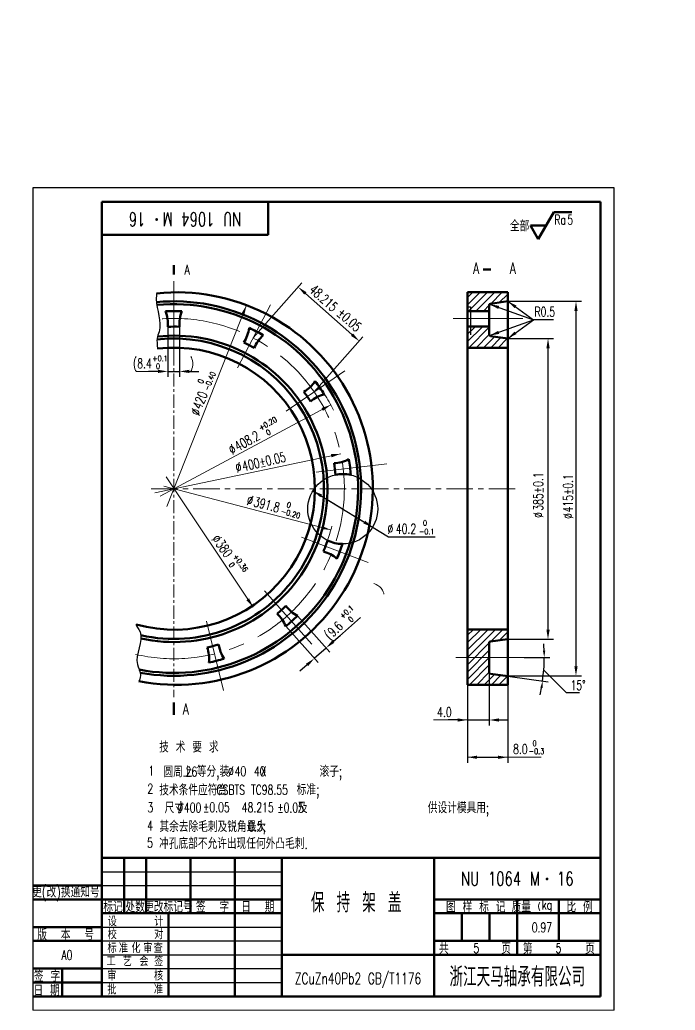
# Model space of a CAD drawing. Header units: millimetres. Extents: x 1952 to 19571, y 795 to 31228.
# Drawn here: x 2925.3 to 3162, y 795.1 to 1152.8 of the extents above; entities that cross this region are included whole.
import ezdxf
from ezdxf.enums import TextEntityAlignment as Align

# ---------------------------------------------------------------- set-up
doc = ezdxf.new("R2010")
doc.units = ezdxf.units.MM
doc.header["$LTSCALE"] = 0.3
doc.linetypes.add('CENTER', pattern=[50.8, 31.75, -6.35, 6.35, -6.35])
for name, color, linetype, lineweight in [('2', 7, 'Continuous', 18), ('中心线', 7, 'CENTER', 18), ('文字', 7, 'Continuous', 18), ('粗实线', 7, 'Continuous', 50), ('细实线', 7, 'Continuous', 18)]:
    doc.layers.add(name, color=color, linetype=linetype, lineweight=lineweight)
doc.styles.add('HZ 小', font='txt.shx', dxfattribs={"width": 0.7, "bigfont": 'hztxt.shx'})
doc.dimstyles.new('1.1水平线性1：1', dxfattribs={"dimtxt": 3.5, "dimasz": 3.5, "dimexe": 2, "dimexo": 0, "dimgap": 1, "dimtad": 1, "dimdec": 7, "dimdsep": 46, "dimtxsty": 'HZ 小', "dimcen": 0, "dimdle": 7, "dimclre": 256, "dimadec": 3, "dimazin": 2, "dimtfac": 0.514286, "dimtdec": 7, "dimtix": 1, "dimtmove": 0, "dimatfit": 3, "dimfxl": 1, "dimtolj": 1, "dimarcsym": 0})

# ---------------------------------------------------------------- blocks, each defined once
blk = doc.blocks.new('*D417')
at = {"layer": 'Defpoints', "color": 0}
for p in [(3009.56, 1037.89), (3047.88, 1036.74), (3031.63, 1018.37)]:
    blk.add_point(p, dxfattribs=at)
at = {"layer": '细实线', "linetype": 'Continuous', "lineweight": -2}
for p, q in [((3009.56, 1037.89), (3027.14, 1057.76)), ((3031.63, 1018.37), (3049.21, 1038.24))]:
    blk.add_line(p, q, dxfattribs=at)
at = {"layer": '细实线', "color": 0, "linetype": 'Continuous', "lineweight": -2}
blk.add_line((3028.44, 1053.95), (3045.26, 1039.06), dxfattribs=at)
at = {"layer": '细实线', "color": 0}
for points in [[(3028.82, 1054.38), (3028.05, 1053.51), (3025.82, 1056.26)], [(3044.87, 1038.62), (3045.65, 1039.5), (3047.88, 1036.74)]]:
    blk.add_solid(points, dxfattribs=at)
blk = doc.blocks.new('*D418')
at = {"layer": 'Defpoints', "color": 0}
for p in [(2978.74, 1041.94), (2982.98, 1041.91), (2982.98, 1025.78)]:
    blk.add_point(p, dxfattribs=at)
at = {"layer": '细实线', "linetype": 'Continuous', "lineweight": -2}
for p, q in [((2978.74, 1041.94), (2978.74, 1023.78)), ((2982.98, 1041.91), (2982.98, 1023.78))]:
    blk.add_line(p, q, dxfattribs=at)
at = {"layer": '细实线', "color": 0, "linetype": 'Continuous', "lineweight": -2}
for p, q in [((2975.24, 1025.78), (2971.74, 1025.78)), ((2978.74, 1025.78), (2982.98, 1025.78)), ((2986.48, 1025.78), (2989.98, 1025.78))]:
    blk.add_line(p, q, dxfattribs=at)
at = {"layer": '细实线', "color": 0}
for points in [[(2975.24, 1025.2), (2975.24, 1026.36), (2978.74, 1025.78)], [(2986.48, 1026.36), (2986.48, 1025.2), (2982.98, 1025.78)]]:
    blk.add_solid(points, dxfattribs=at)
blk = doc.blocks.new('*D419')
at = {"layer": 'Defpoints', "color": 0}
for p in [(3025.56, 937.48), (3021.34, 933.73), (3031.66, 922.11)]:
    blk.add_point(p, dxfattribs=at)
at = {"layer": '细实线', "linetype": 'Continuous', "lineweight": -2}
for p, q in [((3025.56, 937.48), (3037.21, 924.37)), ((3021.34, 933.73), (3032.99, 920.61))]:
    blk.add_line(p, q, dxfattribs=at)
at = {"layer": '细实线', "color": 0, "linetype": 'Continuous', "lineweight": -2}
for p, q in [((3038.5, 928.19), (3041.12, 930.51)), ((3035.88, 925.86), (3031.66, 922.11)), ((3029.04, 919.78), (3026.42, 917.46))]:
    blk.add_line(p, q, dxfattribs=at)
at = {"layer": '细实线', "color": 0}
for points in [[(3038.11, 928.62), (3038.89, 927.75), (3035.88, 925.86)], [(3029.43, 919.35), (3028.65, 920.22), (3031.66, 922.11)]]:
    blk.add_solid(points, dxfattribs=at)
blk = doc.blocks.new('*D420')
at = {"color": 0, "linetype": 'Continuous', "lineweight": -2}
blk.add_line((3045.84, 973.71), (3055.69, 967.7), dxfattribs=at)
at = {"color": 0}
blk.add_solid([(3049.41, 970.84), (3050.02, 971.84), (3052.7, 969.52)], dxfattribs=at)
at = {"layer": 'Defpoints', "color": 0}
for p in [(3031.15, 982.66), (3052.7, 969.52)]:
    blk.add_point(p, dxfattribs=at)
blk = doc.blocks.new('*D421')
at = {"layer": 'Defpoints', "color": 0}
for p in [(3101.49, 912.62), (3086.97, 909.89), (3101.49, 886.42)]:
    blk.add_point(p, dxfattribs=at)
at = {"layer": '细实线', "linetype": 'Continuous', "lineweight": -2}
for p, q in [((3101.49, 912.62), (3101.49, 884.42)), ((3086.97, 909.89), (3086.97, 884.42))]:
    blk.add_line(p, q, dxfattribs=at)
at = {"layer": '细实线', "color": 0, "linetype": 'Continuous', "lineweight": -2}
blk.add_line((3090.47, 886.42), (3097.99, 886.42), dxfattribs=at)
at = {"layer": '细实线', "color": 0}
for points in [[(3090.47, 887), (3090.47, 885.84), (3086.97, 886.42)], [(3097.99, 885.84), (3097.99, 887), (3101.49, 886.42)]]:
    blk.add_solid(points, dxfattribs=at)
blk = doc.blocks.new('*D422')
at = {"layer": 'Defpoints', "color": 0}
for p in [(3094.83, 917.11), (3086.97, 912.62), (3094.83, 899.88)]:
    blk.add_point(p, dxfattribs=at)
at = {"layer": '细实线', "linetype": 'Continuous', "lineweight": -2}
for p, q in [((3094.83, 917.11), (3094.83, 897.88)), ((3086.97, 912.62), (3086.97, 897.88))]:
    blk.add_line(p, q, dxfattribs=at)
at = {"layer": '细实线', "color": 0, "linetype": 'Continuous', "lineweight": -2}
for p, q in [((3083.47, 899.88), (3079.97, 899.88)), ((3086.97, 899.88), (3094.83, 899.88)), ((3098.33, 899.88), (3101.83, 899.88))]:
    blk.add_line(p, q, dxfattribs=at)
at = {"layer": '细实线', "color": 0}
for points in [[(3083.47, 899.3), (3083.47, 900.46), (3086.97, 899.88)], [(3098.33, 900.46), (3098.33, 899.3), (3094.83, 899.88)]]:
    blk.add_solid(points, dxfattribs=at)
blk = doc.blocks.new('*D423')
at = {"linetype": 'Continuous', "lineweight": -2}
for p, q in [((3101.49, 1051.1), (3128.16, 1051.1)), ((3101.49, 915.82), (3128.16, 915.82))]:
    blk.add_line(p, q, dxfattribs=at)
at = {"color": 0, "linetype": 'Continuous', "lineweight": -2}
blk.add_line((3126.16, 1047.6), (3126.16, 919.32), dxfattribs=at)
at = {"color": 0}
for points in [[(3126.75, 1047.6), (3125.58, 1047.6), (3126.16, 1051.1)], [(3125.58, 919.32), (3126.75, 919.32), (3126.16, 915.82)]]:
    blk.add_solid(points, dxfattribs=at)
at = {"layer": 'Defpoints', "color": 0}
for p in [(3101.49, 1051.1), (3101.49, 915.82), (3126.16, 915.82)]:
    blk.add_point(p, dxfattribs=at)
blk = doc.blocks.new('*D424')
at = {"linetype": 'Continuous', "lineweight": -2}
for p, q in [((3101.49, 1037.65), (3118.06, 1037.65)), ((3101.49, 929.02), (3118.06, 929.02))]:
    blk.add_line(p, q, dxfattribs=at)
at = {"color": 0, "linetype": 'Continuous', "lineweight": -2}
blk.add_line((3116.06, 932.52), (3116.06, 1034.15), dxfattribs=at)
at = {"color": 0}
for points in [[(3116.65, 1034.15), (3115.48, 1034.15), (3116.06, 1037.65)], [(3115.48, 932.52), (3116.65, 932.52), (3116.06, 929.02)]]:
    blk.add_solid(points, dxfattribs=at)
at = {"layer": 'Defpoints', "color": 0}
for p in [(3101.49, 1037.65), (3116.06, 1037.65), (3101.49, 929.02)]:
    blk.add_point(p, dxfattribs=at)
blk = doc.blocks.new('*D425')
at = {"color": 0, "linetype": 'Continuous', "lineweight": -2}
blk.add_line((3045.84, 973.71), (3055.69, 967.7), dxfattribs=at)
at = {"color": 0}
blk.add_solid([(3049.41, 970.84), (3050.02, 971.84), (3052.7, 969.52)], dxfattribs=at)
at = {"layer": 'Defpoints', "color": 0}
for p in [(3031.15, 982.66), (3052.7, 969.52)]:
    blk.add_point(p, dxfattribs=at)
blk = doc.blocks.new('*D438')
at = {"layer": 'Defpoints', "color": 0}
for p in [(2570.92, 1032.98), (2594.57, 1032.77), (2597.18, 1031.3), (2598.72, 1032.75), (2598.31, 1028.13)]:
    blk.add_point(p, dxfattribs=at)
at = {"layer": '细实线', "color": 0, "linetype": 'Continuous', "lineweight": -2}
for start, end in [(7.6367, 15.4817), (349.9551, 359.7916), (334.265, 342.1101)]:
    blk.add_arc((2571.65, 1032.85), 25.58, start, end, dxfattribs=at)
at = {"layer": '细实线', "color": 0}
for points in [[(2596.42, 1036.21), (2597.58, 1036.29), (2597.23, 1032.76)], [(2596.56, 1024.85), (2595.43, 1025.13), (2596.84, 1028.39)]]:
    blk.add_solid(points, dxfattribs=at)

msp = doc.modelspace()

# ---------------------------------------------------------------- linework, layer by layer
at = {"color": 7}
for p, q in [((2929.96644763, 1092.07181148), (2929.96644763, 795.07181148)), ((3139.96644763, 1092.07181148), (2929.96644763, 1092.07181148)), ((3139.96644763, 795.07181148), (3139.96644763, 1092.07181148))]:
    msp.add_line(p, q, dxfattribs=at)
at = {"color": 0}
for p, q in [((3086.97108316, 1049.78952714), (3091.5877116, 1054.40615559)), ((3086.97108316, 1052.44117757), (3088.93606117, 1054.40615559)), ((3087.39648797, 1047.56328152), (3094.23936203, 1054.40615559)), ((3090.0481384, 1047.56328152), (3096.89101246, 1054.40615559)), ((3095.37333851, 1050.2368312), (3099.54266289, 1054.40615559)), ((3098.45859321, 1050.67043547), (3101.49028225, 1053.70212451)), ((3092.69978883, 1047.56328152), (3094.83091069, 1049.69440338)), ((3086.97108316, 1036.53127499), (3092.22305517, 1041.783247)), ((3086.97108316, 1039.18292542), (3089.57140474, 1041.783247)), ((3087.43786501, 1034.34640642), (3094.83091069, 1041.7394521)), ((3090.08951544, 1034.34640642), (3094.83091069, 1039.08780167)), ((3092.74116587, 1034.34640642), (3096.71631525, 1038.3215558)), ((3095.3928163, 1034.34640642), (3099.04122143, 1037.99481154)), ((3098.04446673, 1034.34640642), (3101.3661276, 1037.66806729))]:
    msp.add_line(p, q, dxfattribs=at)
for p, q in [((3086.97108316, 1049.15908379), (3088.01108316, 1049.15908379)), ((3088.01108316, 1049.15908379), (3088.01108316, 1038.99309945)), ((3118.01247598, 1044.44844038), (3110.84695937, 1044.44844038)), ((3086.97108316, 1034.34640642), (3086.97108316, 1034.34640642)), ((3031.15187277, 982.66092648), (3058.39057293, 966.04845407)), ((3031.15187277, 982.66092648), (3058.39057293, 966.04845407)), ((3058.39057293, 966.04845407), (3075.27838563, 966.04845407)), ((3058.39057293, 966.04845407), (3075.27838563, 966.04845407)), ((3114.5247896, 917.84476232), (3122.58886285, 909.8701063)), ((3122.58886285, 909.8701063), (3127.4714116, 909.8701063)), ((2954.96644763, 845.07181148), (3019.96640024, 845.07181148)), ((2954.96644763, 840.07181148), (3019.96640024, 840.07181148)), ((2954.96644763, 825.07181148), (3019.96640024, 825.07181148)), ((2954.96644763, 820.07181148), (3019.96640024, 820.07181148)), ((2954.96644763, 815.07181148), (3019.96640024, 815.07181148)), ((2954.96644763, 810.07181148), (3019.96640024, 810.07181148)), ((2954.96644763, 805.07181148), (3019.96640024, 805.07181148))]:
    msp.add_line(p, q)
at = {"color": 7, "linetype": 'Continuous'}
msp.add_line((3101.49028225, 929.2489005), (3101.49221303, 929.25083127), dxfattribs=at)
at = {"color": 130}
for p, q in [((3107.48386325, 922.41518277), (3116.6961312, 922.41518277)), ((3101.49028225, 915.69223623), (3116.08260982, 913.64141833))]:
    msp.add_line(p, q, dxfattribs=at)
msp.add_circle((3041.92685113, 976.08942969), 12.62080538)
msp.add_circle((3041.92685113, 976.08942969), 12.62080538)
for start, end in [(2.3467322285, 4.693464457), (352, 0), (347.306535543, 349.6532677715)]:
    msp.add_arc((3053.65403197, 922.41518277), 61.04209923, start, end, dxfattribs=at)
for points, knots in [([(2974.68855455, 1053.97144176), (2974.6195073, 1053.27228577), (2974.33110965, 1048.62448244), (2977.06118811, 1042.98673194), (2974.62964427, 1037.60263843), (2974.86243708, 1035.91235725), (2975.08031532, 1033.94272082)], [1.6097546626, 1.6097546626, 1.6097546626, 1.6097546626, 3.7156593225, 15.584242422, 18.1092674285, 20.7346054732, 20.7346054732, 20.7346054732, 20.7346054732]), ([(2967.2658966, 934.46209017), (2967.24998805, 933.79654055), (2971.28374333, 929.80625206), (2965.78444967, 922.18926153), (2969.29395657, 916.80698325), (2968.71357694, 914.80734896), (2968.336237, 913.92486544)], [4.0504420702, 4.0504420702, 4.0504420702, 4.0504420702, 7.7452155254, 19.1037283991, 22.6227015003, 25.3700498764, 25.3700498764, 25.3700498764, 25.3700498764])]:
    msp.add_open_spline(points, degree=3, knots=knots)
for points in [[(3034.39564201, 970.00066798), (3034.09989993, 968.87210795), (3037.61809998, 968.51465979)], [(3008.10883098, 943.81871308), (3007.1437445, 943.16318337), (3009.59287687, 940.59568879)]]:
    msp.add_solid(points)
for points in [[(3114.22835772, 924.90612618), (3115.06151632, 924.92319091), (3114.6961312, 922.41518277)], [(3114.11485563, 911.38531238), (3113.29218023, 911.51816429), (3114.10207368, 913.91976453)]]:
    msp.add_solid(points, dxfattribs=at)
at = {"layer": '中心线', "color": 7, "ltscale": 10}
for p, q in [((2980.9585841, 1058.41515488), (2980.9585841, 1032.67213432)), ((3015.8224794, 1049.82197647), (3003.85910123, 1027.02766379)), ((3081.82719076, 1044.85387017), (3106.99403099, 1044.85387017)), ((3042.69947645, 1026.01103485), (3021.51338586, 1011.38733239)), ((3057.899256, 992.43712979), (3032.34393104, 989.33415155)), ((3051.10423285, 956.79163834), (3027.03409049, 965.92023924)), ((3030.7065638, 927.240513), (3013.63578357, 946.50944059)), ((2998.91223213, 910.55356048), (2992.75152407, 935.54853565)), ((3082.71148761, 922.41518277), (3107.48386325, 922.41518277))]:
    msp.add_line(p, q, dxfattribs=at)
at = {"layer": '中心线', "color": 0, "ltscale": 0.5}
msp.add_line((2980.9585841, 1032.67213432), (2980.9585841, 908.14758067), dxfattribs=at)
at = {"layer": '中心线', "color": 7}
msp.add_line((2972.70885378, 983.3943739), (3105.86214047, 983.3943739), dxfattribs=at)
at = {"layer": '中心线', "color": 7, "ltscale": 3}
msp.add_arc((2981.0576781, 983.44299682), 61.4565519, 256.8676388834, 95.9797611102, dxfattribs=at)
at = {"layer": '粗实线', "color": 7, "linetype": 'Continuous'}
for p, q in [((2954.96644763, 800.07181148), (2954.96644763, 1087.07181148)), ((2954.96644763, 1087.07181148), (3134.96644763, 1087.07181148)), ((3134.96644763, 1087.07181148), (3134.96644763, 800.07181148)), ((2954.96644763, 850.07181148), (3134.96644763, 850.07181148)), ((2954.96644763, 800.07181148), (3134.96644763, 800.07181148))]:
    msp.add_line(p, q, dxfattribs=at)
at = {"layer": '粗实线', "color": 7}
for p, q in [((3014.96644763, 1075.07181148), (3014.96644763, 1087.07181148)), ((2954.96644763, 1075.07181148), (3014.96644763, 1075.07181148)), ((2980.97263001, 1060.82157096), (2980.97263001, 1064.16718888)), ((3092.58950462, 1062.56828352), (3095.38508541, 1062.56828352)), ((3086.97108316, 1054.40615559), (3101.49028225, 1054.40615559)), ((3086.97108316, 1054.40615559), (3086.97108316, 1047.8376962)), ((3101.49028225, 1052.66108875), (3101.49028225, 1054.40615559)), ((3101.49028225, 1038.15825044), (3101.49028225, 1052.66108875)), ((3094.83091069, 1049.72595457), (3094.83091069, 1047.8376962)), ((3094.83091069, 1049.72595457), (3094.83091069, 1044.89125547)), ((3101.49028225, 1051.09651158), (3095.26132414, 1050.22108861)), ((3101.49028225, 1051.50176636), (3101.49028225, 1037.76801797)), ((3086.97108316, 1047.8376962), (3086.97108316, 1041.783247)), ((3094.83091069, 1047.56328152), (3086.97108316, 1047.56328152)), ((3094.83091069, 1047.8376962), (3094.83091069, 1044.87863132)), ((3094.83091069, 1039.0211755), (3094.83091069, 1044.89125547)), ((3094.83091069, 1041.783247), (3094.83091069, 1044.87863132)), ((3094.83091069, 1041.94648352), (3086.97108316, 1041.94648352)), ((3086.97108316, 1041.783247), (3086.97108316, 1032.82040023)), ((3094.83091069, 1039.16858028), (3094.83091069, 1041.783247)), ((3101.49028225, 1037.65061849), (3095.26132414, 1038.52604146)), ((3101.49028225, 1033.19578935), (3101.49028225, 1038.15825044)), ((3086.97108316, 1034.34640642), (3101.49028225, 1034.34640642)), ((3086.97108316, 1032.82040023), (3086.97108316, 933.98319093)), ((3101.49028225, 933.98319093), (3101.49028225, 1033.19578935)), ((3086.97108316, 933.98319093), (3086.97108316, 912.61632169)), ((3101.49028225, 929.02072984), (3101.49028225, 933.98319093)), ((3086.97108316, 932.6176756), (3101.49028225, 932.6176756)), ((3094.83091069, 927.76757231), (3094.83091069, 921.89749234)), ((3101.4254737, 929.12902107), (3095.26132414, 928.26270634)), ((3101.49028225, 915.28698144), (3101.49028225, 929.02072984)), ((3094.83091069, 917.06279323), (3094.83091069, 921.89749234)), ((3101.49028225, 915.69223623), (3095.26132414, 916.5676592)), ((3086.97108316, 912.61632169), (3101.49028225, 912.61632169)), ((3101.49028225, 912.61632169), (3101.49028225, 915.28698144)), ((2980.97429452, 906.19974221), (2980.97429452, 901.71941569))]:
    msp.add_line(p, q, dxfattribs=at)
at = {"layer": '粗实线'}
for p, q in [((3112.51710467, 1073.52166571), (3118.17513731, 1083.32166571)), ((3118.17513731, 1083.32166571), (3124.66997963, 1083.32166571)), ((3112.51710467, 1073.52166571), (3109.68808836, 1078.42166571)), ((3109.68808836, 1078.42166571), (3115.34612099, 1078.42166571))]:
    msp.add_line(p, q, dxfattribs=at)
at = {"layer": '粗实线', "lineweight": 50}
for p, q in [((2962.96644763, 830.07181148), (2962.96644763, 850.07181148)), ((2970.96644763, 830.07181148), (2970.96644763, 850.07181148)), ((2986.96644763, 830.07181148), (2986.96644763, 850.07181148)), ((3002.96644763, 830.07181148), (3002.96644763, 850.07181148)), ((3019.96640024, 800.07181148), (3019.96640024, 850.07181148)), ((3074.96644763, 800.07181148), (3074.96644763, 850.07181148)), ((2954.96644694, 840.07181195), (2929.96644694, 840.07181195)), ((2954.96644694, 835.07181195), (2929.96644694, 835.07181195)), ((2954.96644763, 835.07181148), (3019.96640024, 835.07181148)), ((3074.96644763, 835.07181148), (3134.96644763, 835.07181148)), ((3104.96644763, 815.07181148), (3104.96644763, 835.07181148)), ((3119.96644763, 820.07181148), (3119.96644763, 835.07181148)), ((2954.96644763, 830.07181148), (3019.96640024, 830.07181148)), ((2978.96640024, 800.07181148), (2978.96640024, 830.07181148)), ((3002.96644763, 800.07181148), (3002.96644763, 830.07181148)), ((3074.96644763, 830.07181148), (3134.96644763, 830.07181148)), ((3084.96644763, 820.07181148), (3084.96644763, 830.07181148)), ((3094.96644763, 820.07181148), (3094.96644763, 830.07181148)), ((2954.96644694, 825.07181195), (2929.96644694, 825.07181195)), ((2954.96644694, 820.07181195), (2929.96644694, 820.07181195)), ((3074.96644763, 820.07181148), (3134.96644763, 820.07181148)), ((3074.96644816, 815.07181148), (3019.96640077, 815.07181148)), ((3074.96644763, 815.07181148), (3134.96644763, 815.07181148)), ((2954.96644694, 810.07181195), (2929.96644694, 810.07181195)), ((2940.55195022, 810.07181195), (2940.55195022, 800.07181195)), ((2954.96644694, 805.07181195), (2929.96644694, 805.07181195)), ((2954.96644763, 800.07181148), (2929.96644763, 800.07181148))]:
    msp.add_line(p, q, dxfattribs=at)
at = {"layer": '粗实线', "color": 7, "linetype": 'Continuous'}
for centre, radius, start, end in [((2981.92551024, 983.47588928), 70.86616446, 258.9445048607, 95.8622906431), ((2980.92250533, 983.47065999), 66.5833241, 259.1816052393, 95.2894719299), ((2980.92250533, 983.47065999), 67.62585159, 259.6762152435, 95.3174476914), ((2980.92250533, 983.47065999), 64.09262153, 87.47101126, 92.6548034587), ((2966.16493071, 1042.9882159), 12.62080538, 355.0726400469, 20.9192236684), ((2995.55530608, 1043.03619209), 12.62080538, 159.2828793925, 185.1121826859), ((2980.96414644, 983.40844802), 58.53803576, 88.0219280221, 92.1783580251), ((2995.55530608, 1043.03619209), 12.62080538, 327.3871944918, 353.1133054684), ((2980.92250533, 983.47065999), 64.09262153, 59.7582365527, 64.925173601), ((2980.90609162, 983.40815928), 54.24245921, 257.3732696019, 96.4229771724), ((2981.08765771, 983.36047706), 55.33281946, 257.4745018369, 96.2666463053), ((3021.6014867, 1029.42028442), 12.62080538, 131.7182622121, 157.4158827975), ((2980.9585841, 983.41675819), 50.92964823, 254.4095248732, 96.6369545565), ((2980.96414644, 983.40844802), 58.53803576, 60.3212239725, 64.4774491556), ((3021.6014867, 1029.42028442), 12.62080538, 299.6826718107, 325.2451144302), ((2980.92250533, 983.47065999), 64.09262153, 32.0631093064, 37.2051400896), ((2980.96414644, 983.40844802), 58.53803576, 32.6205926381, 36.7773306357), ((3038.33660647, 1005.25973325), 12.62080538, 104.2090930388, 129.7385146736), ((3038.33660647, 1005.25973325), 12.62080538, 271.9618719857, 297.3551504753), ((2980.96414644, 983.40844802), 58.53803576, 4.9219382131, 9.0797940213), ((2980.92250533, 983.47065999), 64.09262153, 4.3862115694, 9.5011342077), ((3041.92685113, 976.08942969), 12.62080538, 76.7133067077, 102.0766554645), ((2980.96414644, 983.40844802), 58.53803576, 337.2267109154, 341.3860409906), ((3041.92685113, 976.08942969), 12.62080538, 244.2313237393, 269.4887421484), ((2980.92250533, 983.47065999), 64.09262153, 336.7240348918, 341.8158372867), ((3031.5497389, 948.59193875), 12.62080538, 49.1859774924, 74.4233281364), ((2980.96414644, 983.40844802), 58.53803576, 309.5355779925, 313.6964047759), ((3031.5497389, 948.59193875), 12.62080538, 216.4997875549, 241.6856230895), ((3009.58254113, 929.06660421), 12.62080538, 21.5895274656, 46.7696012542), ((2980.92250533, 983.47065999), 64.09262153, 309.0697648682, 314.1475656902), ((2980.96414644, 983.40844802), 58.53803576, 281.8482722443, 286.0102719911), ((3009.58254113, 929.06660421), 12.62080538, 188.7762487293, 213.9709611446), ((2981.0576781, 921.98644492), 12.62080538, 353.9021495428, 19.1066363474), ((2980.92250533, 983.47065999), 64.09262153, 281.4147662688, 286.4907237421)]:
    msp.add_arc(centre, radius, start, end, dxfattribs=at)
at = {"layer": '粗实线', "color": 7}
for centre, start, end in [((3095.33091069, 1049.72595457), 97.9999999999, 180), ((3095.33091069, 1039.0211755), 180, 262.0000000001), ((3095.33091069, 927.76757231), 97.9999999999, 180), ((3095.33091069, 917.06279323), 180, 262.0000000001)]:
    msp.add_arc(centre, 0.5, start, end, dxfattribs=at)
at = {"layer": '细实线'}
for p, q in [((3007.16223795, 1049.69613422), (2978.43781475, 977.01620061)), ((2972.0961805, 1025.78015564), (2967.30331258, 1025.78015564)), ((3037.6266767, 1013.66088181), (2975.9690912, 980.72699805)), ((3041.22011221, 996.03918305), (2974.04014778, 981.94266318)), ((3009.59534616, 940.6333453), (2978.11612051, 987.66340776)), ((3037.61809998, 968.51465979), (2977.25173937, 984.36785186)), ((3039.69054749, 929.22040205), (3048.33434289, 936.87813656)), ((3086.97108316, 922.51030653), (3097.05569018, 932.59491355)), ((3086.97108316, 925.16195696), (3094.40403975, 932.59491355)), ((3086.97108316, 919.8586561), (3094.83091069, 927.71848363)), ((3094.76548011, 899.88120777), (3074.70028898, 899.88120777)), ((3086.97108316, 886.42120777), (3113.53285007, 886.42120777))]:
    msp.add_line(p, q, dxfattribs=at)
at = {"layer": '细实线', "color": 0}
for p, q in [((3086.97108316, 927.81360738), (3091.75238932, 932.59491355)), ((3086.97108316, 930.46525781), (3089.10073889, 932.59491355)), ((3095.39374377, 928.28131671), (3099.70734061, 932.59491355)), ((3098.47899847, 928.71492098), (3101.49028225, 931.72620476)), ((3086.97108316, 917.20700567), (3094.83091069, 925.0668332)), ((3086.97108316, 914.55535524), (3094.83091069, 922.41518277)), ((3087.68370004, 912.61632169), (3094.83091069, 919.76353234)), ((3090.33535047, 912.61632169), (3094.83091069, 917.11188191)), ((3092.9870009, 912.61632169), (3096.73169172, 916.36101251)), ((3095.63865133, 912.61632169), (3099.0565979, 916.03426826)), ((3098.29030176, 912.61632169), (3101.49028225, 915.81630218)), ((3100.94195219, 912.61632169), (3101.49028225, 913.16465175))]:
    msp.add_line(p, q, dxfattribs=at)
at = {"layer": '细实线', "color": 7, "linetype": 'Continuous', "lineweight": 20}
msp.add_line((2929.96644763, 795.07181148), (3139.96644763, 795.07181148), dxfattribs=at)
at = {"layer": '细实线', "const_width": 0.5}
for points in [[(2974.45922186, 1080.64798759, 1), (2974.95922186, 1080.64798759, 1)], [(3115.45515913, 842.48065896, 1), (3115.95515913, 842.48065896, 1)]]:
    msp.add_lwpolyline(points, format="xyb", close=True, dxfattribs=at)
at = {"layer": '细实线'}
for centre, radius, start, end in [((3002.59721186, 994.44388681), 39.96836961, 25.682534754, 35.4209125579), ((3001.20126301, 978.88322582), 37.86414103, 337.7387855771, 346.2544588741)]:
    msp.add_arc(centre, radius, start, end, dxfattribs=at)
for points in [[(3005.31755774, 1046.66505641), (3006.40032244, 1046.23062379), (3007.16223795, 1049.69613422)], [(3034.24923367, 1012.55884296), (3034.79565747, 1011.52805096), (3037.61482157, 1013.68271835)], [(3037.66474785, 995.88316784), (3037.90681239, 994.74188967), (3041.20961464, 996.0387224)]]:
    msp.add_solid(points, dxfattribs=at)

# ---------------------------------------------------------------- texts
at = {"style": 'HZ 小', "width": 0.7}
msp.add_text('NU 1064 M  16', height=5, rotation=180, dxfattribs=at).set_placement((2985.00214, 1083.18255914), align=Align.CENTER)
at = {"color": 7, "style": 'HZ 小', "width": 0.7}
for s, height, p in [('全部', 4, (3102.30946419, 1076.3495175)), ('A    A', 4, (3089.04042817, 1061.05618523)), ('A', 4, (2984.14198159, 901.84443023)), ('1', 3.5, (2971.72316938, 879.78181879)), ('26', 3.5, (2985.16379253, 879.47663786)), ('2', 3.5, (2971.37670662, 873.32846636)), ('3', 3.5, (2971.3803621, 866.56227532)), ('400', 3.5, (2984.5487769, 866.48512715)), ('48.215', 3.5, (3005.45673942, 866.53367907)), ('4', 3.5, (2971.27660883, 859.99278017)), ('0.5;', 3.5, (3007.82172616, 859.75511052)), ('5', 3.5, (2971.27660883, 853.7735242)), ('A0', 3.5, (2940.308304, 813.24783074))]:
    msp.add_text(s, height=height, dxfattribs=at).set_placement(p)
at = {"style": 'HZ 小', "width": 0.7}
for s, height, p in [('A', 3.5, (2984.77152972, 1060.76778857)), ('R0.5', 3.5, (3111.17252654, 1045.54875198)), ('(        )', 3.5, (2966.13719994, 1026.99610889)), ('8.4', 3.5, (2967.69611012, 1026.91960886)), ('+0.1', 2, (2973.15354406, 1029.46161866)), ('0', 2, (2974.4785045, 1026.65748944)), ('%%c', 3.5, (3058.07933811, 967.11954973)), ('40.2', 3.5, (3061.10250605, 967.16931927)), ('0', 2, (3070.8951001, 970.06940056)), ('0', 2, (3070.8951001, 970.06940056)), ('-0.1', 2, (3069.48611906, 966.95209895)), ('-0.1', 2, (3069.48611906, 966.95209895)), ('15%%D', 3.5, (3124.18862244, 910.69267195)), ('4.0', 3.5, (3076.00740795, 900.98419587)), ('8.0', 3.5, (3103.45067815, 887.6323415)), ('0', 2, (3110.47250715, 890.46070929)), ('-0.3', 2, (3109.1283769, 887.59491577)), ('%%c    X', 3.5, (3000.47884089, 879.56516086)), ('40', 3.5, (3002.88085857, 879.60379634)), ('40', 3.5, (3009.86356172, 879.60379634)), ('CSBTS TC98.55', 3.5, (2996.32177286, 872.92060574)), ('%%C', 3.5, (2982.19072678, 866.50873798)), ('%%p0.05', 3.5, (2991.447617, 866.59209328)), ('%%p0.05', 3.5, (3018.26008361, 866.47725401)), ('0.97', 3.5, (3110.18029844, 823.21657261))]:
    msp.add_text(s, height=height, dxfattribs=at).set_placement(p)
for s, height, rotation, p in [('48.215', 3.5, 318.0052955158, (3029.52662211, 1054.84222518)), ('-0.40', 2, 68.1278940749, (2993.53560975, 1018.66890189)), ('0', 2, 68.1278940749, (2991.3158355, 1021.17569312)), ('420', 3.5, 68.1278940749, (2990.86657978, 1011.80148637)), ('%%c', 3.5, 67.3698556962, (2990.07927874, 1009.46210142)), ('+0.20', 2, 29.5923301169, (3012.30091586, 1004.32579936)), ('408.2', 3.5, 29.5923301169, (3004.14959784, 996.83596316)), ('0', 2, 29.5923301169, (3014.91367063, 1002.53179117)), ('%%c', 3.5, 29.7155317956, (3001.98754057, 995.56765563)), ('400%%P0.05', 3.5, 13.1410985626, (3006.08706524, 989.70640717)), ('%%c', 3.5, 12.9859299839, (3003.63267721, 989.19871731)), ('385%%P0.1', 3.5, 90, (3114.27049436, 975.45463014)), ('415%%P0.1', 3.5, 90, (3125.03094346, 974.8227517)), ('%%c', 3.5, 346.3702084572, (3007.02227512, 977.72577633)), ('391.8', 3.5, 345.6534103245, (3009.48158222, 977.10937769)), ('0', 2, 345.6534103245, (3021.51464771, 976.75533323)), ('-0.20', 2, 345.6534103245, (3019.45938544, 974.36723644)), ('%%c', 3.5, 90, (3114.32704655, 972.83212525)), ('%%c', 3.5, 90, (3125.13117376, 972.47392656)), ('%%c', 3.5, 305.1279255093, (2994.35301634, 965.14269116)), ('380', 3.5, 305.2299087014, (2995.87720026, 963.34642395)), ('+0.36', 2, 305.2299087014, (3002.20659326, 958.88029415)), ('0', 2, 305.2299087014, (3000.63071036, 955.91673327)), ('(          )', 3.5, 43.4373946618, (3037.38408057, 928.5034357)), ('+0.1', 2, 42.0007947975, (3041.90834946, 936.29905971)), ('9.6', 3.5, 43, (3038.47185965, 929.69836149)), ('0', 2, 42.0007947975, (3044.9628361, 935.01245994))]:
    msp.add_text(s, height=height, rotation=rotation, dxfattribs=at).set_placement(p)
msp.add_text('    (       )', height=2, dxfattribs=at).set_placement((3115.65513716, 832.57181148), align=Align.MIDDLE)
msp.add_text('ZCuZn40Pb2 GB/T1176', height=4, dxfattribs=at).set_placement((3047.45783839, 804.53001874), align=Align.CENTER)
at = {"layer": '2', "style": 'HZ 小', "width": 0.7}
for s, p in [('Ra ', (3118.35565707, 1078.7973303)), ('5', (3123.01771168, 1078.8073833))]:
    msp.add_text(s, height=3.5, dxfattribs=at).set_placement(p)
at = {"layer": '文字', "style": 'HZ 小', "width": 0.7}
for s, p in [('技 术 要 求', (2975.60417862, 888.13905291)), (' 圆周上', (2974.66290962, 879.20324104)), ('等分,装            滚子;', (2989.21184653, 879.34526302)), ('技术条件应符合', (2975.65876013, 872.61899229)), ('标准;', (3025.28417181, 872.75295325)), ('  尺寸               及                供设计模具用;', (2972.61191029, 866.20798833)), ('其余去除毛刺及锐角最大   ', (2975.72511679, 859.41201105)), ('冲孔底部不允许出现任何外凸毛刺.', (2975.59012004, 853.3085592))]:
    msp.add_text(s, height=4, dxfattribs=at).set_placement(p)
msp.add_text('NU 1064 M  16', height=5, dxfattribs=at).set_placement((3104.96212907, 840.05327979), align=Align.CENTER)
for s, height, p in [('更(改)换通知号', 4, (2941.96049339, 837.49390466)), ('保 持 架 盖', 7, (3046.77239056, 834.25101844)), ('标记', 4, (2958.96644763, 832.57181148)), ('处数', 4, (2966.96644763, 832.57181148)), ('更改标记号', 4, (2978.96217523, 832.57181148)), ('签  字', 4, (2994.89112159, 832.57181148)), ('日  期', 4, (3011.23203673, 832.57181148)), ('图 样 标 记', 4, (3089.96644763, 832.57181148)), ('质量    ', 4, (3111.39500067, 832.63670851)), ('kg', 3.5, (3115.70196054, 832.57181148)), ('比 例', 4, (3127.46640024, 832.57181148)), ('版  本  号 ', 4, (2943.09224714, 822.57181195)), ('共       页', 4, (3089.68014245, 817.55262738)), ('5', 3.5, (3090.16179331, 817.46259047, 2.4)), ('第       页', 4, (3119.96644763, 817.57181148)), ('5', 3.5, (3119.83415944, 817.46259047, 2.4)), ('签 字', 4, (2935.12789363, 807.57181195)), ('浙江天马轴承有限公司', 7, (3104.96174625, 807.4751293)), ('日 期', 4, (2934.98212624, 802.38351471))]:
    msp.add_text(s, height=height, dxfattribs=at).set_placement(p, align=Align.MIDDLE)
at = {"layer": '文字', "char_height": 3.5, "attachment_point": 5, "style": 'HZ 小'}
for s, insert, width in [('设   ', (2958.69125434, 827.12244206), 3.885), (' 计', (2974.38643662, 827.12244206), 8.26), ('校   ', (2958.69125434, 822.44289425), 3.955), (' 对', (2974.38643662, 822.44289425), 8.4), ('标   ', (2958.59133985, 817.48448), 4.165), ('准', (2962.70631538, 817.53900911), 3.64), ('化   ', (2967.25117185, 817.48448), 3.815), ('审', (2971.53867955, 817.48448), 3.36), ('查', (2975.26597519, 817.48448), 3.745), ('工', (2958.24427234, 812.78621813), 3.5), ('艺', (2964.11070683, 812.71002766), 3.29), ('会', (2970.12762831, 812.73383718), 3.99), ('签', (2975.46835289, 812.63383718), 3.78), ('审   ', (2958.55158601, 807.53574268), 3.675), (' 核', (2974.32336515, 807.53574268), 8.295), ('批   ', (2958.56667557, 802.50684593), 3.815), ('准', (2975.35792267, 802.68627617), 3.64)]:
    msp.add_mtext(s, dxfattribs=dict(at, insert=insert, width=width))
at = {"layer": '细实线', "style": 'HZ 小', "width": 0.7}
msp.add_text('%%p0.05', height=3.5, rotation=318.0052955158, dxfattribs=at).set_placement((3039.51025847, 1046.30146657))

# ---------------------------------------------------------------- dimensions: what is measured, and where the dimension line sits
for base, p1, p2, picture, middle in [((3126.16369402, 915.81630218), (3101.49028225, 1051.09651158), (3101.49028225, 915.81630218), '*D423', (3126.16369402, 983.45640688)), ((3116.06315497, 1037.65061849), (3101.49028225, 929.02072984), (3101.49028225, 1037.65061849), '*D424', (3116.06315497, 983.33567417))]:
    dim = msp.add_linear_dim(base=base, p1=p1, p2=p2, angle=90, text=' ', dimstyle='1.1水平线性1：1')
    dim.commit()
    dim.dimension.update_dxf_attribs({"geometry": picture, "text_midpoint": middle})
for picture in ['*D420', '*D425']:
    dim = msp.add_diameter_dim_2p(p1=(3031.15187277, 982.66092648), p2=(3052.70182948, 969.5179329), text=' ', dimstyle='1.1水平线性1：1')
    dim.commit()
    dim.dimension.update_dxf_attribs({"geometry": picture, "text_midpoint": (3045.83552959, 973.70558564), "dimtype": 163})
at = {"layer": '细实线', "color": 0}
dim = msp.add_angular_dim_2l(base=(2597.18141917, 1031.29638391), line1=((2570.91570353, 1032.98192273), (2598.30926967, 1028.12955438)), line2=((2594.56626272, 1032.76908264), (2598.72186151, 1032.75396989)), text=' ', dimstyle='1.1水平线性1：1', dxfattribs=at)
dim.commit()
dim.dimension.update_dxf_attribs({"geometry": '*D438', "text_midpoint": (19570.81937258, 31228.45648905)})
at = {"layer": '细实线'}
for p1, p2, distance, picture, middle in [((3009.56026083, 1037.89031585), (3031.62618121, 1018.36769102), 24.53336166, '*D417', (3036.84968066, 1046.50326136)), ((3025.56357571, 937.48110715), (3021.33596266, 933.72514158), 15.53950149, '*D419', (3033.77071568, 923.98614671))]:
    dim = msp.add_aligned_dim(p1=p1, p2=p2, distance=distance, text=' ', dimstyle='1.1水平线性1：1', dxfattribs=at)
    dim.commit()
    dim.dimension.update_dxf_attribs({"geometry": picture, "text_midpoint": middle})
for base, p1, p2, picture, middle in [((2982.98470447, 1025.78015564), (2978.74215201, 1041.9402499), (2982.98470447, 1041.91160158), '*D418', (2980.86342824, 1025.78015564)), ((3094.83091069, 899.88120777), (3086.97108316, 912.61632169), (3094.83091069, 917.11188191), '*D422', (3090.90099692, 899.88120777)), ((3101.49028225, 886.42120777), (3086.97108316, 909.89419624), (3101.49028225, 912.61632169), '*D421', (3094.2306827, 886.42120777))]:
    dim = msp.add_linear_dim(base=base, p1=p1, p2=p2, text=' ', dimstyle='1.1水平线性1：1', dxfattribs=at)
    dim.commit()
    dim.dimension.update_dxf_attribs({"geometry": picture, "text_midpoint": middle})

# ---------------------------------------------------------------- leaders
for points in [[(3094.9535559, 1050.05398409), (3110.84695937, 1044.44844038)], [(3101.49028225, 1051.09651158), (3110.84695937, 1044.44844038)], [(3094.9535559, 1038.69314598), (3110.84695937, 1044.44844038)], [(3101.49028225, 1037.65061849), (3110.84695937, 1044.44844038)], [(3031.15187277, 982.66092648), (3042.06265989, 976.00660197)], [(3031.15187277, 982.66092648), (3042.06265989, 976.00660197)]]:
    msp.add_leader(points, dimstyle='1.1水平线性1：1')

doc.saveas('drawing.dxf')
